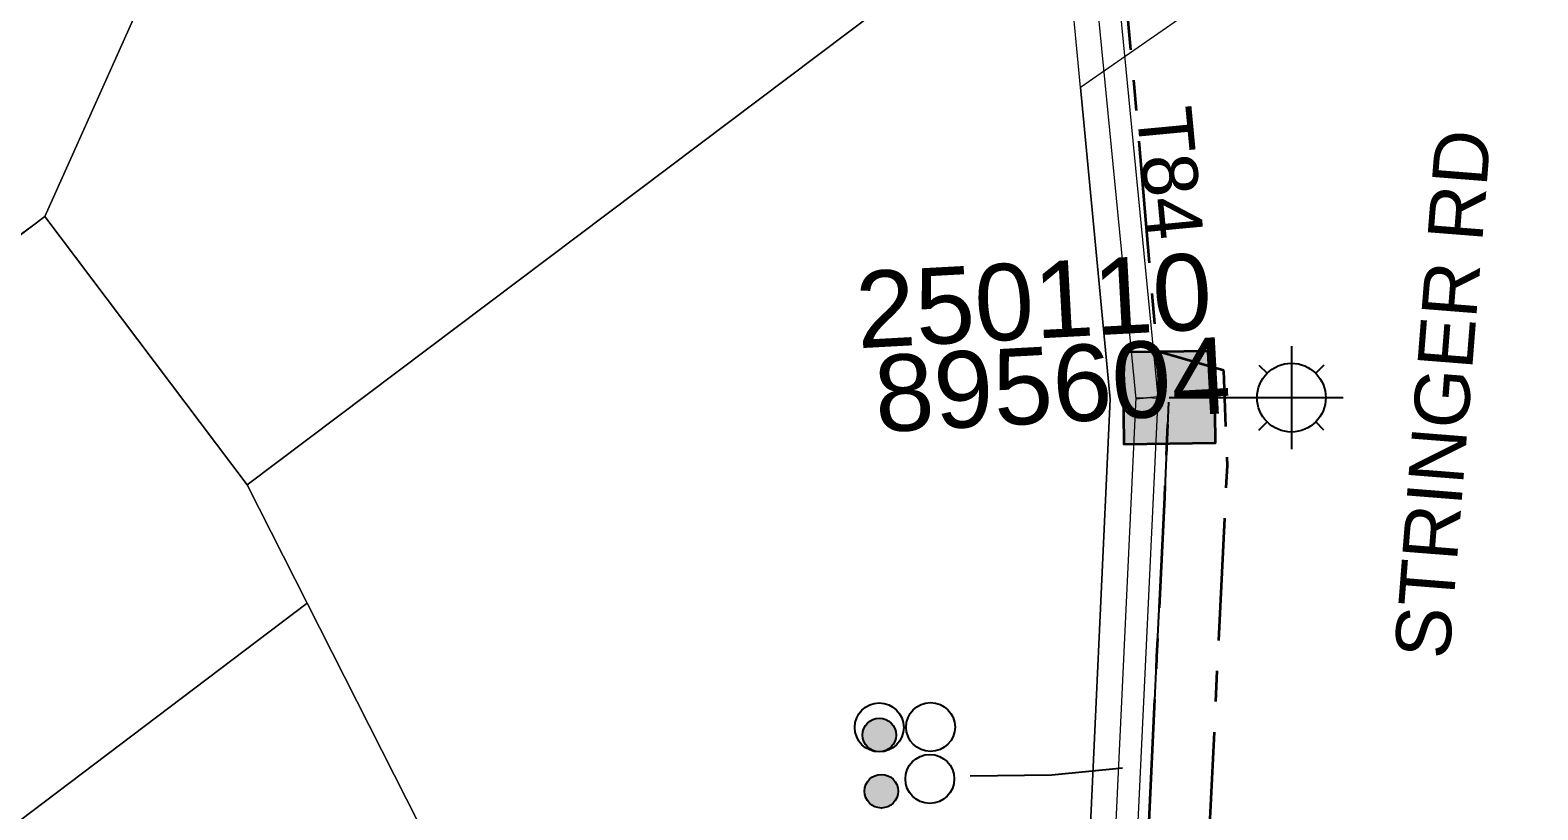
# Model space of a CAD drawing. Header units: metres. Extents: x 308278 to 310511, y 6271134 to 6272874.
# Drawn here: x 309223.76 to 309273.07, y 6272364.86 to 6272390.36 of the extents above; entities that cross this region are included whole.
import ezdxf
from ezdxf.enums import TextEntityAlignment as Align

# ---------------------------------------------------------------- set-up
doc = ezdxf.new("R2010")
doc.units = ezdxf.units.M
doc.set_wipeout_variables(frame=1)
for name, pattern in [('Cable Exist UG', [7, 4, -1, 1, -1]), ('Dash', [5, 3, -2]), ('DOT', [6.35, 0, -6.35])]:
    doc.linetypes.add(name, pattern=pattern)
doc.layers.get('0').update_dxf_attribs({"color": 6})
for name, color, linetype, lineweight in [('_User Miscellaneous1', 30, 'Continuous', 13), ('_User_LV_Exist', 5, 'Continuous', 35), ('_User_SL_Exist', 4, 'Continuous', 35), ('Cadastre Developer_SP_EXT', 98, 'Continuous', 15), ('Cadastre Land Parcels_SP_EXT', 118, 'Continuous', 15), ('Cadastre Roads_SP_EXT', 218, 'Continuous', 15), ('Mains_LV_EXT', 163, 'Continuous', 25), ('Mains_LV_SL_EXT', 135, 'Continuous', 25)]:
    doc.layers.add(name, color=color, linetype=linetype, lineweight=lineweight)
for name, color, linetype in [('Duct_SP_EXT', 30, 'Continuous'), ('Equip_SP_SL_EXT', 7, 'Continuous'), ('SupportsUG_SP_LV_SL_EXT', 7, 'Continuous')]:
    doc.layers.add(name, color=color, linetype=linetype)
doc.styles.add('COLUMN_LABEL', font='arial.ttf', dxfattribs={"height": 2})
doc.styles.add('iecARIAL', font='arial.ttf', dxfattribs={"height": 2})
doc.styles.add('POLE_LABEL', font='arial.ttf', dxfattribs={"height": 2})
doc.styles.add('SL_LABEL', font='arial.ttf', dxfattribs={"height": 2})
doc.styles.get("Standard").update_dxf_attribs({"font": 'arial.ttf'})

# ---------------------------------------------------------------- blocks, each defined once
blk = doc.blocks.new('COLUMN_EXT')
blk.add_hatch(color=256).paths.add_polyline_path([(1.5, -1.5), (1.5, 1.5), (-1.5, 1.5), (-1.5, -1.5)])
blk.add_lwpolyline([(1.5, 1.5), (-1.5, 1.5), (-1.5, -1.5), (1.5, -1.5)], close=True)
at = {"flags": 9}
for tag, p in [('NOTES', (-1.813, 2)), ('STREETNAME', (-1.813, 1.6)), ('LOCATION', (-1.813, 1.4)), ('SUBURB', (-1.813, 1.8)), ('LEGEND', (-1.813, 1.2)), ('USAGE', (-1.813, 1)), ('COLUMN_TYPE', (-1.813, 0.4)), ('OWNED_BY', (-1.813, 0.6)), ('STATE', (-1.813, 0.8))]:
    blk.add_attdef(tag, text='', height=0.2, rotation=180, dxfattribs=at).set_placement(p, align=Align.MIDDLE_LEFT)
at = {"flags": 1}
blk.add_attdef('Z', (-1.813, 2.351), '', height=0.2, rotation=180, dxfattribs=at)
at = {"flags": 9}
for tag, style, p in [('STRUCTURE_PLANT_NUMBER', 'POLE_LABEL', (-1.813, -0.031)), ('STREET_CODE', 'COLUMN_LABEL', (-1.813, 0.2))]:
    blk.add_attdef(tag, text='', height=0.2, rotation=180, dxfattribs=dict(at, style=style)).set_placement(p, align=Align.MIDDLE_LEFT)
at = {"style": 'COLUMN_LABEL', "width": 0.9, "flags": 8}
blk.add_attdef('ASSET_NUM', text='', height=2, rotation=270, dxfattribs=at).set_placement((2, -4), align=Align.MIDDLE_LEFT)
blk = doc.blocks.new('DUCT_EXT')
blk.add_circle((0, 0.8), 0.8)
at = {"flags": 1}
blk.add_attdef('Z', (0, 0), '', height=0.2, dxfattribs=at)
at = {"flags": 9}
for tag, p in [('DUCT_CODE', (0, 0)), ('XSECT_TYPE', (0, -0.2)), ('FB_REFERENCE', (0, -0.4)), ('STATE', (0, -0.6)), ('NOTES', (0, -0.8))]:
    blk.add_attdef(tag, text='', height=0.2, dxfattribs=at).set_placement(p, align=Align.MIDDLE_LEFT)
blk = doc.blocks.new('*U479')
at = {"transparency": 33554687, "flags": 9}
for tag, p in [('LRATECODE', (-7.4, 0)), ('LOUTREACHVOCAB', (-7.2, 0)), ('LOUTREACH', (-7, 0)), ('LANTNUMBER', (-6.6, 0)), ('LNEW', (-6.4, 0)), ('LMASTVOCAB', (-6.2, 0)), ('LMAST', (-6, 0)), ('LLAMPVOCAB', (-5.8, 0)), ('LLAMP', (-5.6, 0)), ('LEXIST', (-5.4, 0)), ('LCHARGE3PERCENT', (-5.2, 0)), ('LCHARGE3', (-5, 0)), ('LCHARGE2PERCENT', (-4.8, 0)), ('LCHARGE2', (-4.6, 0)), ('LCHARGE1PERCENT', (-4.4, 0)), ('LCHARGE1', (-4.2, 0)), ('LCATEGORY', (-4, 0)), ('LBRACKETVOCAB', (-3.8, 0)), ('LBRACKET', (-3.6, 0)), ('LKINGHEIGHT', (-3.4, 0)), ('CREPLACE', (-3.2, 0)), ('CREMOVE', (-3, 0)), ('CNUMBER', (-2.8, 0)), ('CNEW', (-2.6, 0)), ('CEXIST', (-2.4, 0)), ('USAGE', (-2.2, 0)), ('STATE', (-2, 0)), ('OWNED_BY', (-1.8, 0)), ('ORIENTATION', (-1.6, 0)), ('OPERATING_VOLTAGE', (-1.4, 0)), ('NO_PHASES', (-1.2, 0)), ('LANTERN_TYPE', (-1, 0)), ('LANTERN_PURPOSE', (-0.8, 0)), ('CONTROL_TYPE', (-0.6, 0)), ('CONSTRUCTED_VOLTAGE', (-0.4, 0))]:
    blk.add_attdef(tag, text='', height=0.001, rotation=270, dxfattribs=at).set_placement(p, align=Align.MIDDLE_LEFT)
at = {"transparency": 33554687, "style": 'SL_LABEL', "flags": 9}
blk.add_attdef('STREET_CODE', text='', height=0.001, rotation=270, dxfattribs=at).set_placement((0.001, 0), align=Align.MIDDLE_LEFT)
at = {"transparency": 33554687, "flags": 1}
blk.add_attdef('Z', (0, 0), '', height=0.001, rotation=270, dxfattribs=at)
at = {"transparency": 33554687, "width": 0.9}
blk.add_attdef('LNUMBER', text='', height=1, dxfattribs=at).set_placement((7, -1), align=Align.MIDDLE_LEFT)
at = {"transparency": 33554687, "flags": 9}
for tag, p in [('LREMOVE', (0, -7.6)), ('LREPLACE', (0, -7.8)), ('LTYPE', (0, -8)), ('LTYPEVOCAB', (0, -8.2)), ('LEGEND', (0, -8.4)), ('SUBURB', (0, -8.6)), ('STREETNAME', (0, -8.8)), ('LOCATION', (0, -9)), ('NOTES', (0, -9.2)), ('MAINTAINED_BY', (0, -9.863))]:
    blk.add_attdef(tag, text='', height=0.001, dxfattribs=at).set_placement(p, align=Align.MIDDLE_LEFT)
blk.add_attdef('OPERATED_BY', (0, -9.607), '', height=0.001, dxfattribs=at)
at = {"linetype": 'DOT', "transparency": 33554687}
blk.add_wipeout([(5.688, 0), (5.061, -1.061), (4, -1.688), (2.939, -1.061), (2.313, 0), (2.939, 1.061), (4, 1.687), (5.061, 1.061)], dxfattribs=at)
at = {"transparency": 33554687}
for p, q in [((4, 1.687), (4, 0)), ((2.939, 1.061), (3.205, 0.795)), ((5.061, 1.061), (4.795, 0.795)), ((0, 0), (4, 0)), ((4, 0), (5.688, 0)), ((4, 0), (4, -1.688)), ((2.939, -1.061), (3.205, -0.795)), ((5.061, -1.061), (4.795, -0.795))]:
    blk.add_line(p, q, dxfattribs=at)
blk.add_circle((4, 0), 1.125, dxfattribs=at)
blk = doc.blocks.new('CABLE_LARGE_EXT')
h = blk.add_hatch(color=256)
edge = h.paths.add_edge_path()
edge.add_arc((0, 0.55), 0.55, 0, 360)
blk.add_circle((0, 0.55), 0.55)
at = {"flags": 1}
blk.add_attdef('Z', (0, 0), '', height=0.2, dxfattribs=at)
at = {"flags": 9}
for tag, p in [('COND_CODE', (0, 0)), ('STATE', (0, -0.4)), ('FB_REFERENCE', (0, -0.2)), ('XSECT_SIZE', (0, -0.6)), ('NOTES', (0, -0.8))]:
    blk.add_attdef(tag, text='', height=0.2, dxfattribs=at).set_placement(p, align=Align.MIDDLE_LEFT)

msp = doc.modelspace()

# ---------------------------------------------------------------- linework, layer by layer
at = {"layer": 'Cadastre Developer_SP_EXT', "linetype": 'Dash'}
msp.add_lwpolyline([(309211.047, 6272415.603), (309204.798, 6272424.34), (309192.741, 6272415.276), (309216.632, 6272383.532), (309218.752, 6272380.285), (309224.238, 6272384.263), (309227.655, 6272391.879), (309219.483, 6272403.808), (309211.047, 6272415.603)], close=True, dxfattribs=at)
at = {"layer": 'Cadastre Land Parcels_SP_EXT', "linetype": 'Continuous'}
for points in [[(309224.238, 6272384.263), (309227.655, 6272391.879), (309253.543, 6272411.446), (309210.743, 6272471.126), (309205.198, 6272471.958), (309123.399, 6272410.187), (309146.149, 6272380.087), (309168.901, 6272349.988), (309193.816, 6272368.802), (309195.042, 6272367.223), (309199.878, 6272360.832), (309200.654, 6272366.438), (309224.238, 6272384.263)], [(309257.407, 6272395.476), (309253.543, 6272411.446), (309227.655, 6272391.879), (309224.238, 6272384.263), (309230.859, 6272375.482), (309257.407, 6272395.476)], [(309258.308, 6272361.538), (309259.083, 6272378.286), (309258.116, 6272388.48), (309257.484, 6272395.16), (309257.407, 6272395.476), (309230.859, 6272375.482), (309232.817, 6272371.615), (309240.133, 6272357.182), (309254.631, 6272351.745), (309258.308, 6272361.538)], [(309232.817, 6272371.615), (309230.859, 6272375.482), (309224.238, 6272384.263), (309200.654, 6272366.438), (309199.878, 6272360.832), (309206.646, 6272351.823), (309232.817, 6272371.615)], [(309240.133, 6272357.182), (309232.817, 6272371.615), (309206.646, 6272351.823), (309217.111, 6272338.003), (309217.342, 6272337.705), (309217.577, 6272337.41), (309217.819, 6272337.122), (309218.065, 6272336.836), (309218.317, 6272336.557), (309218.575, 6272336.282), (309218.837, 6272336.01), (309219.104, 6272335.745), (309240.133, 6272357.182)]]:
    msp.add_lwpolyline(points, close=True, dxfattribs=at)
at = {"layer": 'Duct_SP_EXT'}
msp.add_lwpolyline([(309254.5, 6272365.972), (309257.171, 6272365.997), (309259.492, 6272366.228)], dxfattribs=at)

# ---------------------------------------------------------------- block references
for name, p, rotation in [('DUCT_EXT', (309251.54, 6272366.753), 0.7336437290790049), ('DUCT_EXT', (309253.211, 6272366.765), 0.1428818358746756), ('CABLE_LARGE_EXT', (309251.539, 6272366.753), 0.7336437290790049), ('DUCT_EXT', (309252.385, 6272365.86), 270.4568547504928), ('CABLE_LARGE_EXT', (309251.049, 6272365.462), 270.4568547504928)]:
    msp.add_blockref(name, p, dxfattribs=dict(at, rotation=rotation))
at = {"layer": 'SupportsUG_SP_LV_SL_EXT'}
ref = msp.add_blockref('COLUMN_EXT', (309261.011, 6272378.338), dxfattribs=dict(at, rotation=90.65203716943242))
ref.add_attrib('ASSET_NUM', '895604', dxfattribs={"layer": '0', "height": 2.5, "rotation": 3.1282, "style": 'COLUMN_LABEL'}).set_placement((309263.011, 6272379.088), align=Align.MIDDLE_RIGHT)

# ---------------------------------------------------------------- texts
at = {"layer": 'Cadastre Roads_SP_EXT'}
msp.add_text('STRINGER RD', height=1.8, rotation=85.4701, dxfattribs=at).set_placement((309270.169, 6272369.752))
at = {"layer": 'Mains_LV_EXT'}
msp.add_text('T84', height=1.8, rotation=275.4189, dxfattribs=at).set_placement((309259.943, 6272387.759))

# ---------------------------------------------------------------- next in the draw order: block references
at = {"layer": 'Equip_SP_SL_EXT'}
ref = msp.add_blockref('*U479', (309261.011, 6272378.338), dxfattribs=at)
ref.add_attrib('ASSET_NUM', '250110', dxfattribs={"layer": '0', "height": 2.5, "rotation": 3.1282, "style": 'iecARIAL'}).set_placement((309262.511, 6272379.838), align=Align.BOTTOM_RIGHT)

# ---------------------------------------------------------------- next in the draw order: linework, layer by layer
at = {"layer": '_User Miscellaneous1'}
for p, q in [((309258.941, 6272395.755), (309260.643, 6272378.364)), ((309258.229, 6272395.634), (309259.926, 6272378.294)), ((309259.925, 6272378.346), (309259.125, 6272361.363)), ((309260.644, 6272378.312), (309259.839, 6272361.222)), ((309259.925, 6272378.346), (309260.284, 6272378.329)), ((309259.926, 6272378.294), (309260.284, 6272378.329)), ((309260.643, 6272378.364), (309260.284, 6272378.329)), ((309260.644, 6272378.312), (309260.284, 6272378.329))]:
    msp.add_line(p, q, dxfattribs=at)
at = {"layer": '_User_LV_Exist', "linetype": 'Cable Exist UG', "flags": 128}
msp.add_lwpolyline([(309256.436, 6272351.159), (309260.179, 6272355.515), (309260.179, 6272355.515), (309260.471, 6272356.292), (309262.17, 6272360.8), (309262.606, 6272369.767), (309262.863, 6272374.995), (309262.918, 6272376.118), (309262.799, 6272379.224), (309260.622, 6272379.857), (309260.622, 6272379.857), (309259.866, 6272388.6), (309259.227, 6272395.408), (309255.456, 6272411.912), (309255.194, 6272412.584)], dxfattribs=at)
at = {"layer": '_User_SL_Exist', "linetype": 'Cable Exist UG', "flags": 128}
msp.add_lwpolyline([(309256.436, 6272351.159), (309257.282, 6272353.414), (309257.282, 6272353.414), (309260.207, 6272361.206), (309260.614, 6272369.862), (309260.867, 6272375.088), (309261.005, 6272378.192)], dxfattribs=at)
at = {"layer": 'Cadastre Roads_SP_EXT', "linetype": 'Continuous'}
msp.add_lwpolyline([(309271.797, 6272339.66), (309290.838, 6272390.229), (309280.6, 6272404.108), (309269.227, 6272396.203), (309258.116, 6272388.48), (309259.083, 6272378.286), (309258.308, 6272361.538), (309254.631, 6272351.745), (309248.354, 6272335.033), (309271.797, 6272339.66)], close=True, dxfattribs=at)
at = {"layer": 'Mains_LV_SL_EXT', "linetype": 'Cable Exist UG'}
msp.add_lwpolyline([(309256.436, 6272351.159), (309257.282, 6272353.414), (309257.282, 6272353.414), (309260.207, 6272361.206), (309260.614, 6272369.862), (309260.867, 6272375.088), (309261.005, 6272378.192)], dxfattribs=at)

# ---------------------------------------------------------------- next in the draw order: block references
at = {"layer": '_User_SL_Exist'}
ref = msp.add_blockref('COLUMN_EXT', (309261.011, 6272378.338), dxfattribs=dict(at, rotation=90.65203716943238))
ref.add_attrib('ASSET_NUM', '895604', dxfattribs={"layer": '0', "height": 2.5, "rotation": 3.1282, "style": 'COLUMN_LABEL'}).set_placement((309263.011, 6272379.088), align=Align.MIDDLE_RIGHT)

doc.saveas('drawing.dxf')
